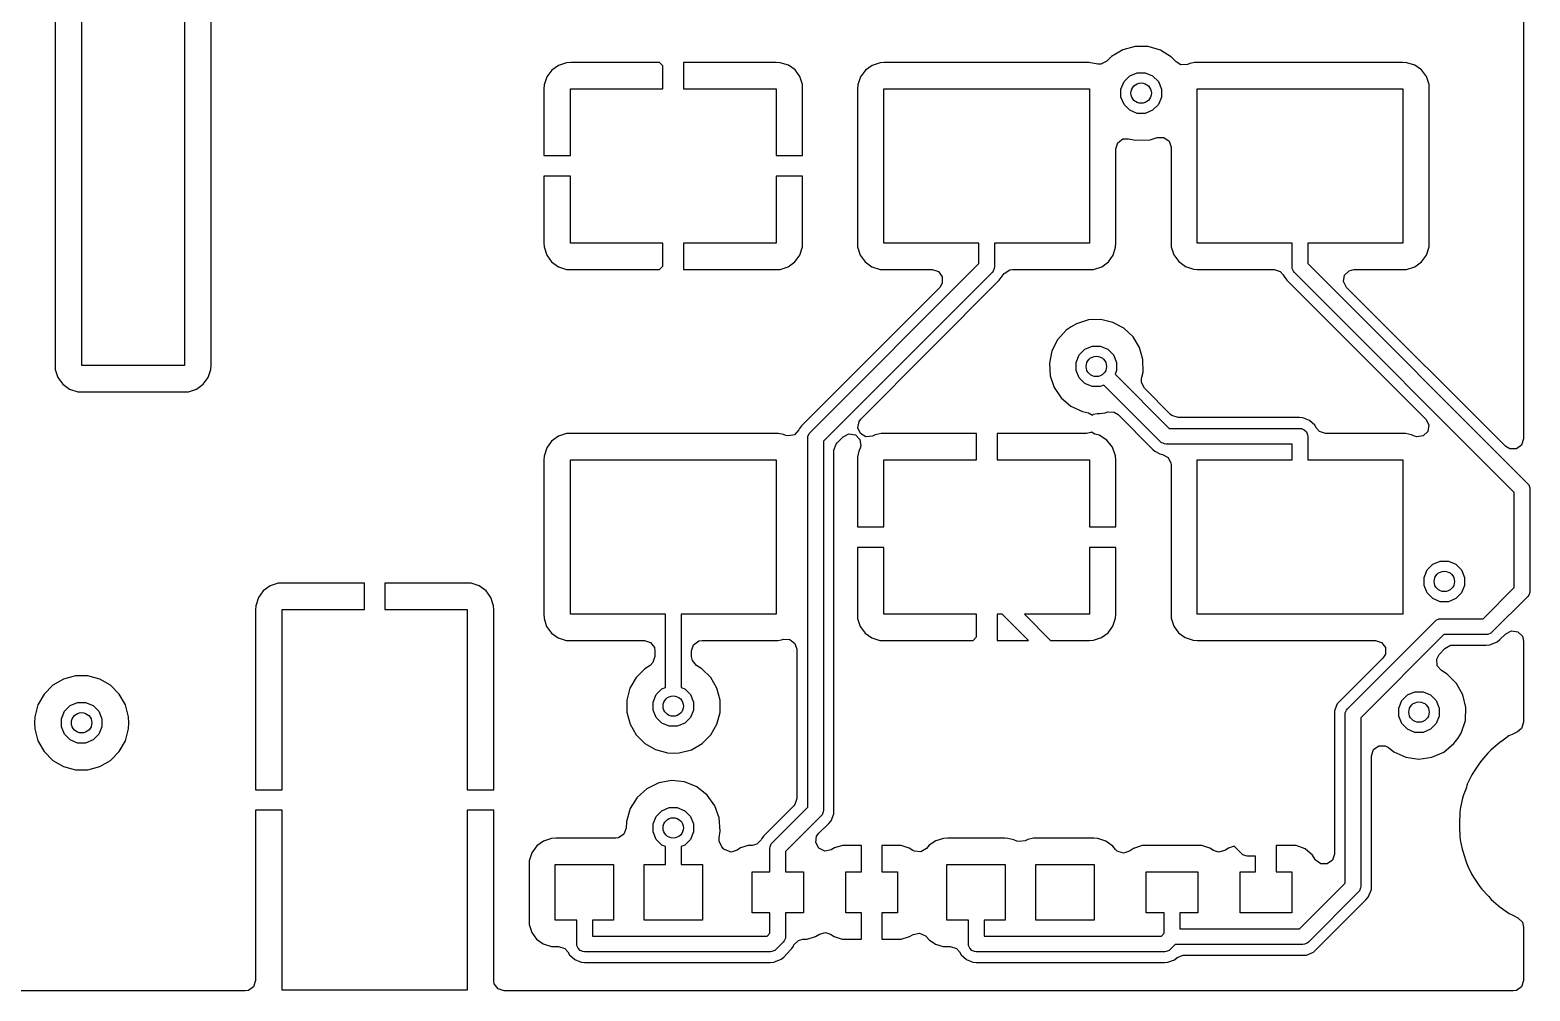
# Model space of a CAD drawing. Header units: inches. Extents: x 5.33 to 6.48, y -5.2 to -3.46.
# Drawn here: x 5.909 to 6.484, y -5.201 to -4.834 of the extents above; entities that cross this region are included whole.
import ezdxf

# ---------------------------------------------------------------- set-up
doc = ezdxf.new("R2010")
doc.units = ezdxf.units.IN
doc.header["$MEASUREMENT"] = 0
doc.layers.add('Top Layer', color=13, linetype='CONTINUOUS', true_color=0xc83434)

msp = doc.modelspace()

# ---------------------------------------------------------------- linework, layer by layer
at = {"layer": 'Top Layer', "linetype": 'CONTINUOUS'}
for p, q in [((6.48117, -4.36102), (6.48117, -4.99016)), ((5.91876, -4.82432), (5.91876, -4.96193)), ((5.92894, -4.96199), (5.92894, -4.82419)), ((5.96831, -4.82419), (5.96831, -4.96199)), ((5.97848, -4.85623), (5.97848, -4.82429)), ((6.32763, -4.84121), (6.32332, -4.84377)), ((6.33241, -4.83992), (6.32763, -4.84121)), ((6.33735, -4.83998), (6.33241, -4.83992)), ((6.3421, -4.84138), (6.33735, -4.83998)), ((6.34634, -4.84405), (6.3421, -4.84138)), ((6.11159, -4.84722), (6.10901, -4.84907)), ((6.11467, -4.8462), (6.11159, -4.84722)), ((6.11624, -4.84613), (6.11467, -4.8462)), ((6.15029, -4.84613), (6.11624, -4.84613)), ((6.15157, -4.84741), (6.15029, -4.84613)), ((6.15157, -4.85618), (6.15157, -4.84741)), ((6.19486, -4.84613), (6.15945, -4.84613)), ((6.15945, -4.84613), (6.15945, -4.85618)), ((6.19649, -4.84615), (6.19486, -4.84613)), ((6.19958, -4.84709), (6.19649, -4.84615)), ((6.20215, -4.84892), (6.19958, -4.84709)), ((6.23167, -4.84722), (6.22909, -4.84907)), ((6.23475, -4.8462), (6.23167, -4.84722)), ((6.23631, -4.84613), (6.23475, -4.8462)), ((6.31465, -4.84613), (6.23631, -4.84613)), ((6.31808, -4.84667), (6.31465, -4.84613)), ((6.31931, -4.84667), (6.31808, -4.84667)), ((6.32151, -4.84556), (6.31931, -4.84667)), ((6.32332, -4.84377), (6.32151, -4.84556)), ((6.3481, -4.84588), (6.34634, -4.84405)), ((6.34993, -4.84697), (6.3481, -4.84588)), ((6.3524, -4.84685), (6.34993, -4.84697)), ((6.3533, -4.84651), (6.3524, -4.84685)), ((6.35521, -4.84614), (6.3533, -4.84651)), ((6.35614, -4.84613), (6.35521, -4.84614)), ((6.43481, -4.84613), (6.35614, -4.84613)), ((6.43644, -4.84615), (6.43481, -4.84613)), ((6.43954, -4.8471), (6.43644, -4.84615)), ((6.44211, -4.84893), (6.43954, -4.8471)), ((6.10712, -4.85162), (6.10606, -4.85469)), ((6.10901, -4.84907), (6.10712, -4.85162)), ((6.20402, -4.85147), (6.20215, -4.84892)), ((6.20501, -4.85455), (6.20402, -4.85147)), ((6.2272, -4.85162), (6.22614, -4.85469)), ((6.22909, -4.84907), (6.2272, -4.85162)), ((6.32695, -4.85627), (6.32813, -4.85342)), ((6.32813, -4.85342), (6.33031, -4.85124)), ((6.33031, -4.85124), (6.33316, -4.85006)), ((6.33316, -4.85006), (6.33625, -4.85006)), ((6.33625, -4.85006), (6.3391, -4.85124)), ((6.3391, -4.85124), (6.34128, -4.85342)), ((6.34128, -4.85342), (6.34246, -4.85627)), ((6.44398, -4.85148), (6.44211, -4.84893)), ((6.44497, -4.85456), (6.44398, -4.85148)), ((5.97848, -4.91508), (5.97848, -4.85623)), ((6.10606, -4.85469), (6.10597, -4.85623)), ((6.10597, -4.85623), (6.10597, -4.88171)), ((6.11614, -4.88169), (6.11614, -4.85618)), ((6.11614, -4.85618), (6.15157, -4.85618)), ((6.15945, -4.85618), (6.19488, -4.85618)), ((6.19488, -4.85618), (6.19488, -4.88169)), ((6.20506, -4.85616), (6.20501, -4.85455)), ((6.20506, -4.88171), (6.20506, -4.85616)), ((6.22614, -4.85469), (6.22605, -4.85623)), ((6.22605, -4.85623), (6.22605, -4.91508)), ((6.23614, -4.91524), (6.23614, -4.85618)), ((6.23614, -4.85618), (6.31488, -4.85618)), ((6.31488, -4.85618), (6.31488, -4.91524)), ((6.32695, -4.85936), (6.32695, -4.85627)), ((6.32813, -4.86221), (6.32695, -4.85936)), ((6.34246, -4.85936), (6.34128, -4.86221)), ((6.34246, -4.85627), (6.34246, -4.85936)), ((6.35614, -4.91524), (6.35614, -4.85618)), ((6.35614, -4.85618), (6.43488, -4.85618)), ((6.43488, -4.85618), (6.43488, -4.91524)), ((6.44502, -4.85616), (6.44497, -4.85456)), ((6.44502, -4.91508), (6.44502, -4.85616)), ((6.33031, -4.86439), (6.32813, -4.86221)), ((6.33316, -4.86557), (6.33031, -4.86439)), ((6.33625, -4.86557), (6.33316, -4.86557)), ((6.3391, -4.86439), (6.33625, -4.86557)), ((6.34128, -4.86221), (6.3391, -4.86439)), ((6.32494, -4.87913), (6.3257, -4.87678)), ((6.3257, -4.87678), (6.3277, -4.87533)), ((6.3277, -4.87533), (6.32984, -4.87524)), ((6.32984, -4.87524), (6.33258, -4.87587)), ((6.33258, -4.87587), (6.3382, -4.87562)), ((6.3382, -4.87562), (6.34088, -4.87474)), ((6.34088, -4.87474), (6.34335, -4.87474)), ((6.34335, -4.87474), (6.34536, -4.87618)), ((6.34536, -4.87618), (6.34613, -4.87853)), ((6.10597, -4.88171), (6.1061, -4.88169)), ((6.1061, -4.88169), (6.11614, -4.88169)), ((6.19488, -4.88169), (6.20492, -4.88169)), ((6.20492, -4.88169), (6.20506, -4.88171)), ((6.32494, -4.91513), (6.32494, -4.87913)), ((6.34613, -4.87853), (6.34613, -4.91506)), ((6.1061, -4.88957), (6.10597, -4.88955)), ((6.10597, -4.88955), (6.10597, -4.91508)), ((6.11614, -4.88957), (6.1061, -4.88957)), ((6.11614, -4.91524), (6.11614, -4.88957)), ((6.20492, -4.88957), (6.19488, -4.88957)), ((6.19488, -4.88957), (6.19488, -4.91524)), ((6.20506, -4.88955), (6.20492, -4.88957)), ((6.20506, -4.91508), (6.20506, -4.88955)), ((5.97848, -4.96193), (5.97848, -4.91508)), ((6.10597, -4.91508), (6.10603, -4.91668)), ((6.10603, -4.91668), (6.10704, -4.91979)), ((6.15157, -4.91524), (6.11614, -4.91524)), ((6.15157, -4.924), (6.15157, -4.91524)), ((6.19488, -4.91524), (6.15945, -4.91524)), ((6.15945, -4.91524), (6.15945, -4.92533)), ((6.20398, -4.91979), (6.20499, -4.91668)), ((6.20499, -4.91668), (6.20506, -4.91508)), ((6.22605, -4.91508), (6.22611, -4.91668)), ((6.22611, -4.91668), (6.22712, -4.91979)), ((6.27251, -4.91524), (6.23614, -4.91524)), ((6.27251, -4.92307), (6.27251, -4.91524)), ((6.31488, -4.91524), (6.27851, -4.91524)), ((6.27851, -4.91524), (6.27851, -4.92431)), ((6.32396, -4.91985), (6.32491, -4.91675)), ((6.32491, -4.91675), (6.32494, -4.91513)), ((6.34613, -4.91506), (6.3462, -4.91663)), ((6.3462, -4.91663), (6.34722, -4.91971)), ((6.39251, -4.91524), (6.35614, -4.91524)), ((6.39251, -4.92431), (6.39251, -4.91524)), ((6.43488, -4.91524), (6.39851, -4.91524)), ((6.39851, -4.91524), (6.39851, -4.92307)), ((6.44394, -4.91979), (6.44495, -4.91668)), ((6.44495, -4.91668), (6.44502, -4.91508)), ((6.10704, -4.91979), (6.10892, -4.92238)), ((6.10892, -4.92238), (6.11151, -4.92426)), ((6.19952, -4.92426), (6.2021, -4.92238)), ((6.2021, -4.92238), (6.20398, -4.91979)), ((6.2079, -4.98768), (6.27251, -4.92307)), ((6.22712, -4.91979), (6.229, -4.92238)), ((6.229, -4.92238), (6.23158, -4.92426)), ((6.31958, -4.92429), (6.32213, -4.92242)), ((6.32213, -4.92242), (6.32396, -4.91985)), ((6.34722, -4.91971), (6.34907, -4.92228)), ((6.34907, -4.92228), (6.35162, -4.92418)), ((6.39851, -4.92307), (6.48273, -5.00729)), ((6.43948, -4.92426), (6.44206, -4.92238)), ((6.44206, -4.92238), (6.44394, -4.91979)), ((6.11151, -4.92426), (6.11462, -4.92527)), ((6.11462, -4.92527), (6.11622, -4.92533)), ((6.11622, -4.92533), (6.15025, -4.92533)), ((6.15025, -4.92533), (6.15157, -4.924)), ((6.15945, -4.92533), (6.1948, -4.92533)), ((6.1948, -4.92533), (6.1964, -4.92527)), ((6.1964, -4.92527), (6.19952, -4.92426)), ((6.27763, -4.92643), (6.21302, -4.99105)), ((6.23158, -4.92426), (6.2347, -4.92527)), ((6.2347, -4.92527), (6.2363, -4.92533)), ((6.2363, -4.92533), (6.25472, -4.92533)), ((6.25472, -4.92533), (6.25708, -4.92609)), ((6.25708, -4.92609), (6.25853, -4.92809)), ((6.25853, -4.92809), (6.25853, -4.93057)), ((6.27801, -4.92598), (6.27763, -4.92643)), ((6.27846, -4.9249), (6.27801, -4.92598)), ((6.27851, -4.92431), (6.27846, -4.9249)), ((6.28027, -4.92943), (6.28229, -4.92686)), ((6.28229, -4.92686), (6.28434, -4.92548)), ((6.28434, -4.92548), (6.28543, -4.92533)), ((6.28543, -4.92533), (6.3149, -4.92533)), ((6.3149, -4.92533), (6.3165, -4.92528)), ((6.3165, -4.92528), (6.31958, -4.92429)), ((6.35162, -4.92418), (6.35469, -4.92523)), ((6.35469, -4.92523), (6.35623, -4.92533)), ((6.35623, -4.92533), (6.38563, -4.92533)), ((6.38563, -4.92533), (6.38798, -4.92609)), ((6.38798, -4.92609), (6.38913, -4.92739)), ((6.38913, -4.92739), (6.38943, -4.92794)), ((6.38943, -4.92794), (6.39015, -4.92894)), ((6.39257, -4.9249), (6.39251, -4.92431)), ((6.39302, -4.92598), (6.39257, -4.9249)), ((6.39339, -4.92643), (6.39302, -4.92598)), ((6.47761, -5.01065), (6.39339, -4.92643)), ((6.41219, -4.92996), (6.41257, -4.92752)), ((6.41257, -4.92752), (6.41432, -4.92577)), ((6.41432, -4.92577), (6.41614, -4.92533)), ((6.41614, -4.92533), (6.43476, -4.92533)), ((6.43476, -4.92533), (6.43636, -4.92527)), ((6.43636, -4.92527), (6.43948, -4.92426)), ((6.25755, -4.93216), (6.20501, -4.9847)), ((6.22728, -4.98261), (6.28027, -4.92943)), ((6.25853, -4.93057), (6.25755, -4.93216)), ((6.39015, -4.92894), (6.39049, -4.92933)), ((6.39049, -4.92933), (6.44377, -4.9826)), ((6.41332, -4.93216), (6.41219, -4.92996)), ((6.47434, -4.99299), (6.41332, -4.93216)), ((6.30987, -4.94607), (6.30787, -4.94727)), ((6.31448, -4.94463), (6.30987, -4.94607)), ((6.31926, -4.94445), (6.31448, -4.94463)), ((6.32391, -4.94554), (6.31926, -4.94445)), ((6.32812, -4.94781), (6.32391, -4.94554)), ((6.30593, -4.94859), (6.30267, -4.9522)), ((6.30787, -4.94727), (6.30593, -4.94859)), ((6.33158, -4.95111), (6.32812, -4.94781)), ((6.33405, -4.9552), (6.33158, -4.95111)), ((6.30051, -4.95648), (6.29954, -4.96118)), ((6.30267, -4.9522), (6.30051, -4.95648)), ((6.31095, -4.95801), (6.31313, -4.95583)), ((6.31313, -4.95583), (6.31598, -4.95465)), ((6.31598, -4.95465), (6.31906, -4.95465)), ((6.31906, -4.95465), (6.32191, -4.95583)), ((6.32191, -4.95583), (6.32409, -4.95801)), ((6.33536, -4.95979), (6.33405, -4.9552)), ((5.91876, -4.96193), (5.91883, -4.96353)), ((5.96831, -4.96199), (5.92894, -4.96199)), ((5.97842, -4.96353), (5.97848, -4.96193)), ((6.29954, -4.96118), (6.29986, -4.96596)), ((6.30977, -4.96086), (6.31095, -4.95801)), ((6.30977, -4.96394), (6.30977, -4.96086)), ((6.32409, -4.95801), (6.32527, -4.96086)), ((6.32527, -4.96086), (6.32527, -4.96394)), ((6.33542, -4.96464), (6.33536, -4.95979)), ((5.91883, -4.96353), (5.91984, -4.96664)), ((5.91984, -4.96664), (5.92172, -4.96923)), ((5.97553, -4.96923), (5.97741, -4.96664)), ((5.97741, -4.96664), (5.97842, -4.96353)), ((6.29986, -4.96596), (6.30142, -4.9705)), ((6.31095, -4.96679), (6.30977, -4.96394)), ((6.31313, -4.96897), (6.31095, -4.96679)), ((6.31598, -4.97015), (6.31313, -4.96897)), ((6.32527, -4.96394), (6.32469, -4.96534)), ((6.32469, -4.96534), (6.34546, -4.98611)), ((6.33483, -4.96854), (6.33488, -4.96703)), ((6.33595, -4.97074), (6.33483, -4.96854)), ((6.33488, -4.96703), (6.33542, -4.96464)), ((5.92172, -4.96923), (5.9243, -4.97111)), ((5.9243, -4.97111), (5.92742, -4.97212)), ((5.92742, -4.97212), (5.92902, -4.97218)), ((5.92902, -4.97218), (5.96823, -4.97218)), ((5.96823, -4.97218), (5.96983, -4.97212)), ((5.96983, -4.97212), (5.97294, -4.97111)), ((5.97294, -4.97111), (5.97553, -4.96923)), ((6.30142, -4.9705), (6.30412, -4.97446)), ((6.30412, -4.97446), (6.30777, -4.97757)), ((6.31906, -4.97015), (6.31598, -4.97015)), ((6.32045, -4.96958), (6.31906, -4.97015)), ((6.34209, -4.99124), (6.32045, -4.96958)), ((6.34599, -4.98078), (6.33595, -4.97074)), ((6.30777, -4.97757), (6.31217, -4.97964)), ((6.31217, -4.97964), (6.31459, -4.98014)), ((6.31459, -4.98014), (6.31611, -4.98101)), ((6.31646, -4.98072), (6.31784, -4.98045)), ((6.31784, -4.98045), (6.31887, -4.98043)), ((6.31887, -4.98043), (6.32091, -4.98012)), ((6.32091, -4.98012), (6.32189, -4.97983)), ((6.32189, -4.97983), (6.32436, -4.97989)), ((6.32436, -4.97989), (6.32586, -4.98083)), ((6.20389, -4.98615), (6.20363, -4.98671)), ((6.20459, -4.98513), (6.20389, -4.98615)), ((6.20501, -4.9847), (6.20459, -4.98513)), ((6.22614, -4.98585), (6.22665, -4.98343)), ((6.22715, -4.98811), (6.22614, -4.98585)), ((6.22665, -4.98343), (6.22728, -4.98261)), ((6.31611, -4.98101), (6.31646, -4.98072)), ((6.32586, -4.98083), (6.33922, -4.99419)), ((6.34546, -4.98611), (6.39551, -4.98611)), ((6.34647, -4.98119), (6.34599, -4.98078)), ((6.34882, -4.98195), (6.34647, -4.98119)), ((6.39535, -4.98195), (6.34882, -4.98195)), ((6.39661, -4.98203), (6.39535, -4.98195)), ((6.39551, -4.98611), (6.3961, -4.98617)), ((6.3961, -4.98617), (6.39718, -4.98662)), ((6.39912, -4.98304), (6.39661, -4.98203)), ((6.40115, -4.98486), (6.39912, -4.98304)), ((6.40186, -4.98607), (6.40115, -4.98486)), ((6.40296, -4.98729), (6.40186, -4.98607)), ((6.44377, -4.9826), (6.4449, -4.98481)), ((6.4449, -4.98481), (6.44451, -4.98725)), ((6.10892, -4.99101), (6.10704, -4.99359)), ((6.11151, -4.98913), (6.10892, -4.99101)), ((6.11462, -4.98812), (6.11151, -4.98913)), ((6.11622, -4.98806), (6.11462, -4.98812)), ((6.19482, -4.98806), (6.11622, -4.98806)), ((6.19574, -4.98809), (6.19482, -4.98806)), ((6.1977, -4.98846), (6.19574, -4.98809)), ((6.19865, -4.9888), (6.1977, -4.98846)), ((6.19953, -4.98901), (6.19865, -4.9888)), ((6.20196, -4.98853), (6.19953, -4.98901)), ((6.20363, -4.98671), (6.20196, -4.98853)), ((6.20702, -4.9898), (6.20708, -4.98922)), ((6.20702, -5.13106), (6.20702, -4.9898)), ((6.20708, -4.98922), (6.20752, -4.98814)), ((6.20752, -4.98814), (6.2079, -4.98768)), ((6.21302, -4.99105), (6.21302, -5.1323)), ((6.21783, -4.99214), (6.21823, -4.99166)), ((6.21823, -4.99166), (6.2206, -4.9893)), ((6.2206, -4.9893), (6.2228, -4.98818)), ((6.2228, -4.98818), (6.22524, -4.98856)), ((6.22524, -4.98856), (6.22699, -4.99031)), ((6.22699, -4.99031), (6.22738, -4.99275)), ((6.22929, -4.98935), (6.22715, -4.98811)), ((6.23175, -4.98909), (6.22929, -4.98935)), ((6.23283, -4.98861), (6.23175, -4.98909)), ((6.23514, -4.98809), (6.23283, -4.98861)), ((6.23627, -4.98806), (6.23514, -4.98809)), ((6.27165, -4.98806), (6.23627, -4.98806)), ((6.27165, -4.99819), (6.27165, -4.98806)), ((6.31378, -4.98806), (6.27953, -4.98806)), ((6.27953, -4.98806), (6.27953, -4.99819)), ((6.31543, -4.9877), (6.31378, -4.98806)), ((6.31564, -4.98751), (6.31543, -4.9877)), ((6.3169, -4.98832), (6.31564, -4.98751)), ((6.31861, -4.98877), (6.3169, -4.98832)), ((6.32156, -4.99063), (6.31861, -4.98877)), ((6.3237, -4.99331), (6.32156, -4.99063)), ((6.34254, -4.99161), (6.34209, -4.99124)), ((6.34311, -4.99184), (6.34254, -4.99161)), ((6.34254, -4.99161), (6.34254, -4.99161)), ((6.34254, -4.99161), (6.34254, -4.99161)), ((6.34363, -4.99206), (6.34311, -4.99184)), ((6.34421, -4.99212), (6.34363, -4.99206)), ((6.34363, -4.99206), (6.34363, -4.99206)), ((6.34363, -4.99206), (6.34363, -4.99206)), ((6.39718, -4.98662), (6.39801, -4.98745)), ((6.39801, -4.98745), (6.39846, -4.98853)), ((6.39846, -4.98853), (6.39851, -4.98911)), ((6.39851, -4.98911), (6.39851, -4.99819)), ((6.40531, -4.98806), (6.40296, -4.98729)), ((6.4348, -4.98806), (6.40531, -4.98806)), ((6.43593, -4.98808), (6.4348, -4.98806)), ((6.43823, -4.9886), (6.43593, -4.98808)), ((6.43932, -4.98909), (6.43823, -4.9886)), ((6.44032, -4.98938), (6.43932, -4.98909)), ((6.44276, -4.989), (6.44032, -4.98938)), ((6.44451, -4.98725), (6.44276, -4.989)), ((6.48117, -4.99016), (6.4804, -4.99251)), ((6.10603, -4.99671), (6.10597, -4.99831)), ((6.10704, -4.99359), (6.10603, -4.99671)), ((6.21706, -4.99449), (6.21783, -4.99214)), ((6.21706, -5.05723), (6.21706, -4.99449)), ((6.22607, -4.99714), (6.22605, -4.99827)), ((6.2266, -4.99484), (6.22607, -4.99714)), ((6.22708, -4.99375), (6.2266, -4.99484)), ((6.22738, -4.99275), (6.22708, -4.99375)), ((6.32486, -4.99661), (6.3237, -4.99331)), ((6.32494, -4.99831), (6.32486, -4.99661)), ((6.33922, -4.99419), (6.33996, -4.9949)), ((6.33996, -4.9949), (6.34184, -4.99587)), ((6.34184, -4.99587), (6.34287, -4.99607)), ((6.34287, -4.99607), (6.34504, -4.99726)), ((6.39251, -4.99212), (6.34421, -4.99212)), ((6.34504, -4.99726), (6.34609, -4.99949)), ((6.39251, -4.99819), (6.39251, -4.99212)), ((6.47593, -4.99396), (6.47434, -4.99299)), ((6.4784, -4.99396), (6.47593, -4.99396)), ((6.4804, -4.99251), (6.4784, -4.99396)), ((6.10597, -4.99831), (6.10597, -5.05723)), ((6.11614, -5.05724), (6.11614, -4.99819)), ((6.11614, -4.99819), (6.19488, -4.99819)), ((6.19488, -4.99819), (6.19488, -5.05724)), ((6.22605, -4.99827), (6.22605, -5.02382)), ((6.23614, -5.02382), (6.23614, -4.99819)), ((6.23614, -4.99819), (6.27165, -4.99819)), ((6.27953, -4.99819), (6.31488, -4.99819)), ((6.31488, -4.99819), (6.31488, -5.02382)), ((6.32494, -5.02382), (6.32494, -4.99831)), ((6.34609, -4.99949), (6.34613, -5)), ((6.34613, -5), (6.34613, -5.05721)), ((6.35614, -5.05724), (6.35614, -4.99819)), ((6.35614, -4.99819), (6.39251, -4.99819)), ((6.39851, -4.99819), (6.43488, -4.99819)), ((6.43488, -4.99819), (6.43488, -5.05724)), ((6.48273, -5.00729), (6.48311, -5.00774)), ((6.48311, -5.00774), (6.48355, -5.00882)), ((6.48355, -5.00882), (6.48361, -5.00941)), ((6.47761, -5.04706), (6.47761, -5.01065)), ((6.48361, -5.00941), (6.48361, -5.04831)), ((6.22605, -5.02382), (6.23614, -5.02382)), ((6.31488, -5.02382), (6.32494, -5.02382)), ((6.23614, -5.03169), (6.22605, -5.03169)), ((6.22605, -5.03169), (6.22605, -5.05723)), ((6.23614, -5.05724), (6.23614, -5.03169)), ((6.32494, -5.03169), (6.31488, -5.03169)), ((6.31488, -5.03169), (6.31488, -5.05724)), ((6.32494, -5.05721), (6.32494, -5.03169)), ((6.44642, -5.03813), (6.44927, -5.03695)), ((6.44927, -5.03695), (6.45235, -5.03695)), ((6.45235, -5.03695), (6.4552, -5.03813)), ((6.44306, -5.04316), (6.44424, -5.04031)), ((6.44306, -5.04625), (6.44306, -5.04316)), ((6.44424, -5.04031), (6.44642, -5.03813)), ((6.4552, -5.03813), (6.45738, -5.04031)), ((6.45738, -5.04031), (6.45856, -5.04316)), ((6.45856, -5.04316), (6.45856, -5.04625)), ((5.99849, -5.04829), (5.99661, -5.05088)), ((6.00107, -5.04641), (5.99849, -5.04829)), ((6.00419, -5.0454), (6.00107, -5.04641)), ((6.00579, -5.04534), (6.00419, -5.0454)), ((6.03722, -5.04534), (6.00579, -5.04534)), ((6.0372, -5.04547), (6.03722, -5.04534)), ((6.0372, -5.05549), (6.0372, -5.04547)), ((6.0765, -5.04534), (6.04507, -5.04534)), ((6.04507, -5.04534), (6.04508, -5.04547)), ((6.04508, -5.04547), (6.04508, -5.05549)), ((6.0781, -5.0454), (6.0765, -5.04534)), ((6.08121, -5.04641), (6.0781, -5.0454)), ((6.0838, -5.04829), (6.08121, -5.04641)), ((6.08567, -5.05088), (6.0838, -5.04829)), ((6.44424, -5.0491), (6.44306, -5.04625)), ((6.44642, -5.05128), (6.44424, -5.0491)), ((6.45738, -5.0491), (6.4552, -5.05128)), ((6.45856, -5.04625), (6.45738, -5.0491)), ((6.46567, -5.05901), (6.47761, -5.04706)), ((6.48355, -5.04889), (6.48311, -5.04997)), ((6.48361, -5.04831), (6.48355, -5.04889)), ((5.9956, -5.05399), (5.99554, -5.05559)), ((5.99661, -5.05088), (5.9956, -5.05399)), ((6.08669, -5.05399), (6.08567, -5.05088)), ((6.08675, -5.05559), (6.08669, -5.05399)), ((6.44927, -5.05246), (6.44642, -5.05128)), ((6.45235, -5.05246), (6.44927, -5.05246)), ((6.4552, -5.05128), (6.45235, -5.05246)), ((6.48273, -5.05043), (6.46903, -5.06413)), ((6.48311, -5.04997), (6.48273, -5.05043)), ((5.99554, -5.05559), (5.99554, -5.12442)), ((6.00571, -5.12441), (6.00571, -5.05549)), ((6.00571, -5.05549), (6.0372, -5.05549)), ((6.04508, -5.05549), (6.07657, -5.05549)), ((6.07657, -5.05549), (6.07657, -5.12441)), ((6.08675, -5.12442), (6.08675, -5.05559)), ((6.10597, -5.05723), (6.10601, -5.05883)), ((6.10601, -5.05883), (6.107, -5.06191)), ((6.15251, -5.05724), (6.11614, -5.05724)), ((6.15251, -5.08525), (6.15251, -5.05724)), ((6.19488, -5.05724), (6.15851, -5.05724)), ((6.15851, -5.05724), (6.15851, -5.08525)), ((6.21706, -5.13226), (6.21706, -5.05723)), ((6.22605, -5.05723), (6.22609, -5.05883)), ((6.22609, -5.05883), (6.22708, -5.06191)), ((6.27165, -5.05724), (6.23614, -5.05724)), ((6.27165, -5.06591), (6.27165, -5.05724)), ((6.27953, -5.05724), (6.27953, -5.06726)), ((6.2815, -5.05724), (6.27953, -5.05724)), ((6.29152, -5.06726), (6.2815, -5.05724)), ((6.31488, -5.05724), (6.28999, -5.05724)), ((6.28999, -5.05724), (6.30001, -5.06726)), ((6.32388, -5.06183), (6.32488, -5.05877)), ((6.32488, -5.05877), (6.32494, -5.05721)), ((6.34613, -5.05721), (6.34619, -5.05877)), ((6.34619, -5.05877), (6.34718, -5.06183)), ((6.43488, -5.05724), (6.35614, -5.05724)), ((6.41368, -5.09349), (6.44729, -5.05989)), ((6.44729, -5.05989), (6.44774, -5.05951)), ((6.44774, -5.05951), (6.44882, -5.05906)), ((6.44882, -5.05906), (6.44941, -5.05901)), ((6.44941, -5.05901), (6.46567, -5.05901)), ((6.107, -5.06191), (6.10887, -5.06446)), ((6.10887, -5.06446), (6.11144, -5.06629)), ((6.11144, -5.06629), (6.11454, -5.06724)), ((6.22708, -5.06191), (6.22895, -5.06446)), ((6.22895, -5.06446), (6.23152, -5.06629)), ((6.23152, -5.06629), (6.23462, -5.06724)), ((6.27031, -5.06726), (6.27165, -5.06591)), ((6.31645, -5.0672), (6.31951, -5.06621)), ((6.31951, -5.06621), (6.32204, -5.06436)), ((6.32204, -5.06436), (6.32388, -5.06183)), ((6.34718, -5.06183), (6.34902, -5.06436)), ((6.34902, -5.06436), (6.35156, -5.06621)), ((6.35156, -5.06621), (6.35461, -5.0672)), ((6.45065, -5.06501), (6.41881, -5.09685)), ((6.46691, -5.06501), (6.45065, -5.06501)), ((6.4675, -5.06495), (6.46691, -5.06501)), ((6.46858, -5.0645), (6.4675, -5.06495)), ((6.46903, -5.06413), (6.46858, -5.0645)), ((6.47209, -5.06694), (6.47434, -5.06469)), ((6.47434, -5.06469), (6.47654, -5.06357)), ((6.47654, -5.06357), (6.47898, -5.06396)), ((6.47898, -5.06396), (6.48073, -5.0657)), ((6.48073, -5.0657), (6.48117, -5.06752)), ((6.11454, -5.06724), (6.11617, -5.06726)), ((6.11617, -5.06726), (6.14449, -5.06726)), ((6.14449, -5.06726), (6.14684, -5.06802)), ((6.14684, -5.06802), (6.14829, -5.07002)), ((6.14829, -5.07002), (6.14849, -5.07126)), ((6.14849, -5.07126), (6.14849, -5.07343)), ((6.16254, -5.07126), (6.1633, -5.06891)), ((6.16254, -5.07343), (6.16254, -5.07126)), ((6.1633, -5.06891), (6.1653, -5.06746)), ((6.1653, -5.06746), (6.16654, -5.06726)), ((6.16654, -5.06726), (6.19486, -5.06726)), ((6.19486, -5.06726), (6.19556, -5.06725)), ((6.19556, -5.06725), (6.197, -5.06704)), ((6.197, -5.06704), (6.19769, -5.06683)), ((6.19769, -5.06683), (6.20016, -5.0669)), ((6.20016, -5.0669), (6.20212, -5.06841)), ((6.20212, -5.06841), (6.20282, -5.07067)), ((6.20282, -5.07067), (6.20282, -5.12776)), ((6.23462, -5.06724), (6.23625, -5.06726)), ((6.23625, -5.06726), (6.27031, -5.06726)), ((6.27953, -5.06726), (6.29152, -5.06726)), ((6.30001, -5.06726), (6.31488, -5.06726)), ((6.31488, -5.06726), (6.31645, -5.0672)), ((6.35461, -5.0672), (6.35618, -5.06726)), ((6.35618, -5.06726), (6.42441, -5.06726)), ((6.42441, -5.06726), (6.42676, -5.06802)), ((6.42676, -5.06802), (6.42821, -5.07002)), ((6.42821, -5.0725), (6.42724, -5.07409)), ((6.42821, -5.07002), (6.42821, -5.0725)), ((6.44882, -5.07269), (6.45099, -5.07033)), ((6.45099, -5.07033), (6.45314, -5.06911)), ((6.45314, -5.06911), (6.45394, -5.06903)), ((6.45394, -5.06903), (6.46681, -5.06903)), ((6.46681, -5.06903), (6.46822, -5.06895)), ((6.46822, -5.06895), (6.47105, -5.06782)), ((6.47105, -5.06782), (6.47209, -5.06694)), ((6.48117, -5.06752), (6.48117, -5.09862)), ((6.14459, -5.07809), (6.14125, -5.08148)), ((6.14663, -5.07681), (6.14459, -5.07809)), ((6.14772, -5.07578), (6.14663, -5.07681)), ((6.14849, -5.07343), (6.14772, -5.07578)), ((6.16284, -5.07495), (6.16254, -5.07343)), ((6.16444, -5.07683), (6.16284, -5.07495)), ((6.1665, -5.0781), (6.16444, -5.07683)), ((6.16987, -5.08147), (6.1665, -5.0781)), ((6.42724, -5.07409), (6.41076, -5.09057)), ((6.44787, -5.07449), (6.44882, -5.07269)), ((6.44809, -5.07696), (6.44787, -5.07449)), ((6.44971, -5.07882), (6.44809, -5.07696)), ((5.92201, -5.08209), (5.91791, -5.08445)), ((5.92657, -5.08087), (5.92201, -5.08209)), ((5.9313, -5.08087), (5.92657, -5.08087)), ((5.93587, -5.08209), (5.9313, -5.08087)), ((5.93996, -5.08445), (5.93587, -5.08209)), ((6.14125, -5.08148), (6.13893, -5.08555)), ((6.17223, -5.08554), (6.16987, -5.08147)), ((6.45191, -5.08015), (6.44971, -5.07882)), ((6.45549, -5.08373), (6.45191, -5.08015)), ((6.45793, -5.0881), (6.45549, -5.08373)), ((5.91457, -5.0878), (5.91221, -5.09189)), ((5.91791, -5.08445), (5.91457, -5.0878)), ((5.9433, -5.0878), (5.93996, -5.08445)), ((5.94567, -5.09189), (5.9433, -5.0878)), ((6.13893, -5.08555), (6.13774, -5.09008)), ((6.14776, -5.09086), (6.14894, -5.08801)), ((6.14894, -5.08801), (6.15112, -5.08583)), ((6.15112, -5.08583), (6.15251, -5.08525)), ((6.15851, -5.08525), (6.1599, -5.08583)), ((6.1599, -5.08583), (6.16208, -5.08801)), ((6.16208, -5.08801), (6.16326, -5.09086)), ((6.17345, -5.09009), (6.17223, -5.08554)), ((6.43453, -5.09031), (6.43671, -5.08813)), ((6.43671, -5.08813), (6.43956, -5.08695)), ((6.43956, -5.08695), (6.44264, -5.08695)), ((6.44264, -5.08695), (6.44549, -5.08813)), ((6.44549, -5.08813), (6.44767, -5.09031)), ((6.45908, -5.09297), (6.45793, -5.0881)), ((5.91221, -5.09189), (5.91097, -5.09652)), ((5.92117, -5.09726), (5.92235, -5.09441)), ((5.92235, -5.09441), (5.92453, -5.09223)), ((5.92453, -5.09223), (5.92738, -5.09105)), ((5.92738, -5.09105), (5.93046, -5.09105)), ((5.93046, -5.09105), (5.93331, -5.09223)), ((5.93331, -5.09223), (5.93549, -5.09441)), ((5.93549, -5.09441), (5.93667, -5.09726)), ((5.94691, -5.09652), (5.94567, -5.09189)), ((6.13774, -5.09008), (6.13775, -5.09477)), ((6.13775, -5.09477), (6.13897, -5.09929)), ((6.14776, -5.09394), (6.14776, -5.09086)), ((6.14894, -5.09679), (6.14776, -5.09394)), ((6.16326, -5.09394), (6.16208, -5.09679)), ((6.16326, -5.09086), (6.16326, -5.09394)), ((6.17222, -5.09935), (6.17344, -5.0948)), ((6.17344, -5.0948), (6.17345, -5.09009)), ((6.40874, -5.09427), (6.40872, -5.0957)), ((6.40982, -5.09158), (6.40874, -5.09427)), ((6.41076, -5.09057), (6.40982, -5.09158)), ((6.41281, -5.09561), (6.41286, -5.09502)), ((6.41286, -5.09502), (6.41331, -5.09394)), ((6.41331, -5.09394), (6.41368, -5.09349)), ((6.43335, -5.09316), (6.43453, -5.09031)), ((6.43335, -5.09625), (6.43335, -5.09316)), ((6.44767, -5.09031), (6.44885, -5.09316)), ((6.44885, -5.09316), (6.44885, -5.09625)), ((6.45885, -5.09797), (6.45908, -5.09297)), ((5.91097, -5.09652), (5.91089, -5.09882)), ((5.91089, -5.09882), (5.91097, -5.10112)), ((5.91097, -5.10112), (5.91221, -5.10575)), ((5.92117, -5.10034), (5.92117, -5.09726)), ((5.92235, -5.10319), (5.92117, -5.10034)), ((5.93667, -5.10034), (5.93549, -5.10319)), ((5.93667, -5.09726), (5.93667, -5.10034)), ((5.94567, -5.10575), (5.94691, -5.10112)), ((5.94698, -5.09882), (5.94691, -5.09652)), ((5.94691, -5.10112), (5.94698, -5.09882)), ((6.13897, -5.09929), (6.14131, -5.10335)), ((6.15112, -5.09897), (6.14894, -5.09679)), ((6.15397, -5.10015), (6.15112, -5.09897)), ((6.15705, -5.10015), (6.15397, -5.10015)), ((6.1599, -5.09897), (6.15705, -5.10015)), ((6.16208, -5.09679), (6.1599, -5.09897)), ((6.16986, -5.10342), (6.17222, -5.09935)), ((6.40872, -5.0957), (6.40872, -5.14902)), ((6.41281, -5.16017), (6.41281, -5.09561)), ((6.41881, -5.09685), (6.41881, -5.16142)), ((6.43453, -5.0991), (6.43335, -5.09625)), ((6.43671, -5.10128), (6.43453, -5.0991)), ((6.44767, -5.0991), (6.44549, -5.10128)), ((6.44885, -5.09625), (6.44767, -5.0991)), ((6.45725, -5.10277), (6.45885, -5.09797)), ((6.4804, -5.10097), (6.47882, -5.10226)), ((6.48117, -5.09862), (6.4804, -5.10097)), ((5.91221, -5.10575), (5.91457, -5.10984)), ((5.92453, -5.10537), (5.92235, -5.10319)), ((5.92738, -5.10655), (5.92453, -5.10537)), ((5.93046, -5.10655), (5.92738, -5.10655)), ((5.93331, -5.10537), (5.93046, -5.10655)), ((5.93549, -5.10319), (5.93331, -5.10537)), ((5.9433, -5.10984), (5.94567, -5.10575)), ((6.14131, -5.10335), (6.14462, -5.10667)), ((6.14462, -5.10667), (6.14867, -5.10903)), ((6.16244, -5.10909), (6.16652, -5.10675)), ((6.16652, -5.10675), (6.16986, -5.10342)), ((6.43956, -5.10246), (6.43671, -5.10128)), ((6.44264, -5.10246), (6.43956, -5.10246)), ((6.44549, -5.10128), (6.44264, -5.10246)), ((6.45059, -5.11001), (6.4545, -5.10677)), ((6.4545, -5.10677), (6.45595, -5.10482)), ((6.45595, -5.10482), (6.45725, -5.10277)), ((6.47138, -5.10689), (6.46867, -5.10923)), ((6.4726, -5.10601), (6.47138, -5.10689)), ((6.47268, -5.10596), (6.4726, -5.10601)), ((6.47554, -5.10381), (6.47268, -5.10596)), ((6.47672, -5.10322), (6.47554, -5.10381)), ((6.47882, -5.10226), (6.47672, -5.10322)), ((5.91457, -5.10984), (5.91791, -5.11318)), ((5.93996, -5.11318), (5.9433, -5.10984)), ((6.14867, -5.10903), (6.15326, -5.11028)), ((6.15326, -5.11028), (6.15554, -5.11037)), ((6.15554, -5.11037), (6.15782, -5.11031)), ((6.15782, -5.11031), (6.16244, -5.10909)), ((6.42297, -5.11142), (6.42373, -5.10907)), ((6.42297, -5.16127), (6.42297, -5.11142)), ((6.42373, -5.10907), (6.42573, -5.10761)), ((6.42573, -5.10761), (6.4282, -5.10761)), ((6.4282, -5.10761), (6.42945, -5.10828)), ((6.42945, -5.10828), (6.43147, -5.10987)), ((6.43147, -5.10987), (6.43609, -5.11196)), ((6.43609, -5.11196), (6.44104, -5.11268)), ((6.44104, -5.11268), (6.446, -5.11201)), ((6.446, -5.11201), (6.45059, -5.11001)), ((6.4675, -5.1104), (6.46515, -5.11311)), ((6.46867, -5.10923), (6.4675, -5.1104)), ((5.91791, -5.11318), (5.92201, -5.11555)), ((5.92201, -5.11555), (5.92657, -5.11677)), ((5.92657, -5.11677), (5.9313, -5.11677)), ((5.9313, -5.11677), (5.93587, -5.11555)), ((5.93587, -5.11555), (5.93996, -5.11318)), ((6.4622, -5.11735), (6.46137, -5.11869)), ((6.4643, -5.1143), (6.4622, -5.11735)), ((6.46515, -5.11311), (6.4643, -5.1143)), ((6.14543, -5.12401), (6.14168, -5.12737)), ((6.14997, -5.12181), (6.14543, -5.12401)), ((6.155, -5.12093), (6.14997, -5.12181)), ((6.15744, -5.12111), (6.155, -5.12093)), ((6.15985, -5.12145), (6.15744, -5.12111)), ((6.16454, -5.12337), (6.15985, -5.12145)), ((6.16847, -5.12647), (6.16454, -5.12337)), ((6.45924, -5.1235), (6.45797, -5.12676)), ((6.45948, -5.12258), (6.45924, -5.1235)), ((6.45949, -5.12249), (6.45948, -5.12258)), ((6.45955, -5.12231), (6.45949, -5.12249)), ((6.45959, -5.12223), (6.45955, -5.12231)), ((6.45968, -5.12206), (6.45959, -5.12223)), ((6.46137, -5.11869), (6.45968, -5.12206)), ((5.99554, -5.12442), (5.99567, -5.12441)), ((5.99567, -5.12441), (6.00571, -5.12441)), ((6.07657, -5.12441), (6.08661, -5.12441)), ((6.08661, -5.12441), (6.08675, -5.12442)), ((6.14168, -5.12737), (6.13899, -5.13164)), ((6.1714, -5.13052), (6.16847, -5.12647)), ((6.20282, -5.12776), (6.20205, -5.13011)), ((6.45765, -5.12819), (6.45691, -5.13191)), ((6.45797, -5.12676), (6.45765, -5.12819)), ((5.99567, -5.13228), (5.99554, -5.13227)), ((5.99554, -5.13227), (5.99554, -5.19744)), ((6.00571, -5.13228), (5.99567, -5.13228)), ((6.00571, -5.20116), (6.00571, -5.13228)), ((6.08661, -5.13228), (6.07657, -5.13228)), ((6.07657, -5.13228), (6.07657, -5.20116)), ((6.08675, -5.13227), (6.08661, -5.13228)), ((6.08675, -5.19744), (6.08675, -5.13227)), ((6.13899, -5.13164), (6.13756, -5.13654)), ((6.14776, -5.13747), (6.14894, -5.13462)), ((6.14894, -5.13462), (6.15112, -5.13244)), ((6.15112, -5.13244), (6.15397, -5.13126)), ((6.15397, -5.13126), (6.15705, -5.13126)), ((6.15705, -5.13126), (6.1599, -5.13244)), ((6.1599, -5.13244), (6.16208, -5.13462)), ((6.16208, -5.13462), (6.16326, -5.13747)), ((6.17311, -5.13522), (6.1714, -5.13052)), ((6.17347, -5.14028), (6.17311, -5.13522)), ((6.20165, -5.13058), (6.19044, -5.14179)), ((6.19339, -5.14469), (6.20702, -5.13106)), ((6.21214, -5.13443), (6.19851, -5.14805)), ((6.20205, -5.13011), (6.20165, -5.13058)), ((6.21252, -5.13397), (6.21214, -5.13443)), ((6.21296, -5.13289), (6.21252, -5.13397)), ((6.21302, -5.1323), (6.21296, -5.13289)), ((6.21597, -5.13637), (6.21704, -5.13368)), ((6.21704, -5.13368), (6.21706, -5.13226)), ((6.45674, -5.13339), (6.45656, -5.13711)), ((6.45691, -5.13191), (6.45674, -5.13339)), ((6.13746, -5.13912), (6.13661, -5.14145)), ((6.13756, -5.13654), (6.13746, -5.13912)), ((6.14776, -5.14056), (6.14776, -5.13747)), ((6.14894, -5.14341), (6.14776, -5.14056)), ((6.16326, -5.14056), (6.16208, -5.14341)), ((6.16326, -5.13747), (6.16326, -5.14056)), ((6.17303, -5.14281), (6.17347, -5.14028)), ((6.21035, -5.14221), (6.21122, -5.141)), ((6.21122, -5.141), (6.21507, -5.13735)), ((6.21507, -5.13735), (6.21597, -5.13637)), ((6.45656, -5.13711), (6.45656, -5.13868)), ((6.45656, -5.13868), (6.45674, -5.14237)), ((6.10321, -5.14593), (6.10133, -5.14851)), ((6.1058, -5.14405), (6.10321, -5.14593)), ((6.10891, -5.14304), (6.1058, -5.14405)), ((6.11051, -5.14298), (6.10891, -5.14304)), ((6.13346, -5.14298), (6.11051, -5.14298)), ((6.13456, -5.14282), (6.13346, -5.14298)), ((6.13661, -5.14145), (6.13456, -5.14282)), ((6.15112, -5.14559), (6.14894, -5.14341)), ((6.15251, -5.14616), (6.15112, -5.14559)), ((6.15251, -5.15307), (6.15251, -5.14616)), ((6.1599, -5.14559), (6.15851, -5.14616)), ((6.15851, -5.14616), (6.15851, -5.15307)), ((6.16208, -5.14341), (6.1599, -5.14559)), ((6.17302, -5.14413), (6.17303, -5.14281)), ((6.17414, -5.14633), (6.17302, -5.14413)), ((6.17493, -5.14712), (6.17414, -5.14633)), ((6.17533, -5.14747), (6.17493, -5.14712)), ((6.18129, -5.14671), (6.18003, -5.14758)), ((6.18419, -5.14576), (6.18129, -5.14671)), ((6.18571, -5.14573), (6.18419, -5.14576)), ((6.18746, -5.14529), (6.18571, -5.14573)), ((6.1892, -5.14353), (6.18746, -5.14529)), ((6.18945, -5.14305), (6.1892, -5.14353)), ((6.19008, -5.14216), (6.18945, -5.14305)), ((6.19044, -5.14179), (6.19008, -5.14216)), ((6.19251, -5.14681), (6.19257, -5.14623)), ((6.19251, -5.15583), (6.19251, -5.14681)), ((6.19257, -5.14623), (6.19302, -5.14514)), ((6.19302, -5.14514), (6.19339, -5.14469)), ((6.21005, -5.14467), (6.21035, -5.14221)), ((6.21125, -5.14683), (6.21005, -5.14467)), ((6.2135, -5.14787), (6.21125, -5.14683)), ((6.21728, -5.14664), (6.21592, -5.14739)), ((6.22027, -5.14579), (6.21728, -5.14664)), ((6.22174, -5.14573), (6.22027, -5.14579)), ((6.22756, -5.14573), (6.22174, -5.14573)), ((6.22756, -5.15583), (6.22756, -5.14573)), ((6.24125, -5.14573), (6.23543, -5.14573)), ((6.23543, -5.14573), (6.23543, -5.15583)), ((6.24278, -5.1458), (6.24125, -5.14573)), ((6.24588, -5.14679), (6.24278, -5.1458)), ((6.24726, -5.14766), (6.24588, -5.14679)), ((6.25246, -5.14688), (6.25036, -5.14818)), ((6.25348, -5.14567), (6.25246, -5.14688)), ((6.25603, -5.14393), (6.25348, -5.14567)), ((6.25898, -5.14302), (6.25603, -5.14393)), ((6.2605, -5.14298), (6.25898, -5.14302)), ((6.28255, -5.14298), (6.2605, -5.14298)), ((6.28362, -5.14304), (6.28255, -5.14298)), ((6.28594, -5.14359), (6.28362, -5.14304)), ((6.28704, -5.14405), (6.28594, -5.14359)), ((6.28784, -5.14428), (6.28704, -5.14405)), ((6.29029, -5.14397), (6.28784, -5.14428)), ((6.29129, -5.1435), (6.29029, -5.14397)), ((6.29345, -5.14299), (6.29129, -5.1435)), ((6.29452, -5.14298), (6.29345, -5.14299)), ((6.31661, -5.14298), (6.29452, -5.14298)), ((6.31813, -5.14307), (6.31661, -5.14298)), ((6.32119, -5.14409), (6.31813, -5.14307)), ((6.32382, -5.14597), (6.32119, -5.14409)), ((6.32487, -5.14724), (6.32382, -5.14597)), ((6.3317, -5.14693), (6.33027, -5.14795)), ((6.33502, -5.1458), (6.3317, -5.14693)), ((6.3367, -5.14573), (6.33502, -5.1458)), ((6.35627, -5.14573), (6.3367, -5.14573)), ((6.35787, -5.14576), (6.35627, -5.14573)), ((6.361, -5.14672), (6.35787, -5.14576)), ((6.36235, -5.14762), (6.361, -5.14672)), ((6.3681, -5.14676), (6.36675, -5.14764)), ((6.37032, -5.14606), (6.3681, -5.14676)), ((6.37319, -5.14893), (6.37032, -5.14606)), ((6.39225, -5.14573), (6.38642, -5.14573)), ((6.38642, -5.14573), (6.38642, -5.15583)), ((6.39406, -5.1458), (6.39225, -5.14573)), ((6.39752, -5.14708), (6.39406, -5.1458)), ((6.40033, -5.14948), (6.39752, -5.14708)), ((6.45674, -5.14237), (6.4569, -5.14365)), ((6.4569, -5.14365), (6.45761, -5.1472)), ((6.10032, -5.15163), (6.10026, -5.15323)), ((6.10133, -5.14851), (6.10032, -5.15163)), ((6.17766, -5.14829), (6.17533, -5.14747)), ((6.18003, -5.14758), (6.17766, -5.14829)), ((6.19851, -5.14805), (6.19851, -5.15583)), ((6.21592, -5.14739), (6.2135, -5.14787)), ((6.24789, -5.14799), (6.24726, -5.14766)), ((6.25036, -5.14818), (6.24789, -5.14799)), ((6.32556, -5.14789), (6.32487, -5.14724)), ((6.32791, -5.14868), (6.32556, -5.14789)), ((6.33027, -5.14795), (6.32791, -5.14868)), ((6.36437, -5.14829), (6.36235, -5.14762)), ((6.36675, -5.14764), (6.36437, -5.14829)), ((6.37365, -5.14931), (6.37319, -5.14893)), ((6.37473, -5.14976), (6.37365, -5.14931)), ((6.37531, -5.14981), (6.37473, -5.14976)), ((6.37854, -5.14981), (6.37531, -5.14981)), ((6.37854, -5.15583), (6.37854, -5.14981)), ((6.40131, -5.1511), (6.40033, -5.14948)), ((6.40149, -5.15137), (6.40131, -5.1511)), ((6.40349, -5.15282), (6.40149, -5.15137)), ((6.40596, -5.15282), (6.40349, -5.15282)), ((6.40796, -5.15137), (6.40596, -5.15282)), ((6.40872, -5.14902), (6.40796, -5.15137)), ((6.45761, -5.1472), (6.45813, -5.14874)), ((6.45813, -5.14874), (6.45815, -5.1488)), ((6.45815, -5.1488), (6.45929, -5.15243)), ((6.45929, -5.15243), (6.45977, -5.15371)), ((6.10026, -5.15323), (6.10026, -5.17435)), ((6.11032, -5.17433), (6.11032, -5.15307)), ((6.11032, -5.15307), (6.13259, -5.15307)), ((6.13259, -5.15307), (6.13259, -5.17433)), ((6.14442, -5.17433), (6.14442, -5.15307)), ((6.14442, -5.15307), (6.15251, -5.15307)), ((6.15851, -5.15307), (6.16668, -5.15307)), ((6.16668, -5.15307), (6.16668, -5.17433)), ((6.18567, -5.17157), (6.18567, -5.15583)), ((6.18567, -5.15583), (6.19251, -5.15583)), ((6.19851, -5.15583), (6.20535, -5.15583)), ((6.20535, -5.15583), (6.20535, -5.17157)), ((6.22165, -5.17157), (6.22165, -5.15583)), ((6.22165, -5.15583), (6.22756, -5.15583)), ((6.23543, -5.15583), (6.24134, -5.15583)), ((6.24134, -5.15583), (6.24134, -5.17157)), ((6.26032, -5.17433), (6.26032, -5.15307)), ((6.26032, -5.15307), (6.28259, -5.15307)), ((6.28259, -5.15307), (6.28259, -5.17433)), ((6.29442, -5.17433), (6.29442, -5.15307)), ((6.29442, -5.15307), (6.31668, -5.15307)), ((6.31668, -5.15307), (6.31668, -5.17433)), ((6.33667, -5.17157), (6.33667, -5.15583)), ((6.33667, -5.15583), (6.35636, -5.15583)), ((6.35636, -5.15583), (6.35636, -5.17157)), ((6.37266, -5.17157), (6.37266, -5.15583)), ((6.37266, -5.15583), (6.37854, -5.15583)), ((6.38642, -5.15583), (6.39234, -5.15583)), ((6.39234, -5.15583), (6.39234, -5.17157)), ((6.45977, -5.15371), (6.46137, -5.1569)), ((6.46137, -5.1569), (6.4622, -5.15824)), ((6.4622, -5.15824), (6.4643, -5.16129)), ((6.39537, -5.17761), (6.41281, -5.16017)), ((6.41793, -5.16354), (6.39874, -5.18273)), ((6.4183, -5.16309), (6.41793, -5.16354)), ((6.41875, -5.162), (6.4183, -5.16309)), ((6.41881, -5.16142), (6.41875, -5.162)), ((6.42167, -5.16548), (6.42286, -5.16266)), ((6.42286, -5.16266), (6.42297, -5.16127)), ((6.4643, -5.16129), (6.46511, -5.16242)), ((6.46511, -5.16242), (6.46769, -5.16518)), ((6.40173, -5.18553), (6.42072, -5.16654)), ((6.42072, -5.16654), (6.42167, -5.16548)), ((6.46769, -5.16518), (6.4678, -5.16531)), ((6.4678, -5.16531), (6.46879, -5.16646)), ((6.46879, -5.16646), (6.47138, -5.1687)), ((6.47138, -5.1687), (6.47259, -5.16957)), ((6.47259, -5.16957), (6.47568, -5.17175)), ((6.10026, -5.17435), (6.1003, -5.17596)), ((6.11851, -5.17433), (6.11032, -5.17433)), ((6.11851, -5.18341), (6.11851, -5.17433)), ((6.13259, -5.17433), (6.12452, -5.17433)), ((6.12452, -5.17433), (6.12452, -5.1804)), ((6.16668, -5.17433), (6.14442, -5.17433)), ((6.19251, -5.17157), (6.18567, -5.17157)), ((6.19251, -5.17937), (6.19251, -5.17157)), ((6.20535, -5.17157), (6.19851, -5.17157)), ((6.19851, -5.17157), (6.19851, -5.18061)), ((6.22756, -5.17157), (6.22165, -5.17157)), ((6.22756, -5.18163), (6.22756, -5.17157)), ((6.24134, -5.17157), (6.23543, -5.17157)), ((6.23543, -5.17157), (6.23543, -5.18163)), ((6.26851, -5.17433), (6.26032, -5.17433)), ((6.26851, -5.18341), (6.26851, -5.17433)), ((6.28259, -5.17433), (6.27452, -5.17433)), ((6.27452, -5.17433), (6.27452, -5.1804)), ((6.31668, -5.17433), (6.29442, -5.17433)), ((6.34351, -5.17157), (6.33667, -5.17157)), ((6.34351, -5.17937), (6.34351, -5.17157)), ((6.35636, -5.17157), (6.34952, -5.17157)), ((6.34952, -5.17157), (6.34952, -5.17761)), ((6.39234, -5.17157), (6.37266, -5.17157)), ((6.47568, -5.17175), (6.47699, -5.17241)), ((6.47699, -5.17241), (6.47895, -5.17339)), ((6.47895, -5.17339), (6.48072, -5.17513)), ((6.48072, -5.17513), (6.48117, -5.17697)), ((6.1003, -5.17596), (6.10129, -5.17904)), ((6.10129, -5.17904), (6.10316, -5.18159)), ((6.10316, -5.18159), (6.10574, -5.18342)), ((6.12452, -5.1804), (6.19147, -5.1804)), ((6.19147, -5.1804), (6.19251, -5.17937)), ((6.19846, -5.1812), (6.19801, -5.18228)), ((6.19851, -5.18061), (6.19846, -5.1812)), ((6.20349, -5.18207), (6.20513, -5.18163)), ((6.20513, -5.18163), (6.20682, -5.18156)), ((6.20682, -5.18156), (6.21004, -5.18056)), ((6.21004, -5.18056), (6.21147, -5.17967)), ((6.21147, -5.17967), (6.21387, -5.17908)), ((6.21387, -5.17908), (6.21577, -5.17972)), ((6.21577, -5.17972), (6.21712, -5.1806)), ((6.21712, -5.1806), (6.22019, -5.18157)), ((6.22019, -5.18157), (6.22173, -5.18163)), ((6.22173, -5.18163), (6.22756, -5.18163)), ((6.23543, -5.18163), (6.24124, -5.18163)), ((6.24124, -5.18163), (6.2428, -5.18155)), ((6.2428, -5.18155), (6.24598, -5.18062)), ((6.24598, -5.18062), (6.24742, -5.1798)), ((6.24742, -5.1798), (6.24984, -5.17929)), ((6.24984, -5.17929), (6.2521, -5.18031)), ((6.2521, -5.18031), (6.25247, -5.18069)), ((6.25247, -5.18069), (6.25347, -5.18188)), ((6.27452, -5.1804), (6.34248, -5.1804)), ((6.34248, -5.1804), (6.34351, -5.17937)), ((6.34952, -5.17761), (6.39537, -5.17761)), ((6.48117, -5.17697), (6.48117, -5.19744)), ((6.10574, -5.18342), (6.10883, -5.18436)), ((6.10883, -5.18436), (6.11046, -5.18439)), ((6.11046, -5.18439), (6.11161, -5.18439)), ((6.11161, -5.18439), (6.11397, -5.18515)), ((6.11397, -5.18515), (6.1151, -5.18643)), ((6.1151, -5.18643), (6.11578, -5.18764)), ((6.11857, -5.18399), (6.11851, -5.18341)), ((6.11902, -5.18507), (6.11857, -5.18399)), ((6.11985, -5.1859), (6.11902, -5.18507)), ((6.12093, -5.18635), (6.11985, -5.1859)), ((6.12152, -5.18641), (6.12093, -5.18635)), ((6.19272, -5.18641), (6.12152, -5.18641)), ((6.1933, -5.18635), (6.19272, -5.18641)), ((6.19438, -5.1859), (6.1933, -5.18635)), ((6.19484, -5.18553), (6.19438, -5.1859)), ((6.19763, -5.18273), (6.19484, -5.18553)), ((6.19801, -5.18228), (6.19763, -5.18273)), ((6.19783, -5.18844), (6.20042, -5.18566)), ((6.20042, -5.18566), (6.20049, -5.18559)), ((6.20049, -5.18559), (6.20087, -5.1852)), ((6.20087, -5.1852), (6.2015, -5.18432)), ((6.2015, -5.18432), (6.20174, -5.18383)), ((6.20174, -5.18383), (6.20349, -5.18207)), ((6.25347, -5.18188), (6.25597, -5.18356)), ((6.25597, -5.18356), (6.25888, -5.18439)), ((6.25888, -5.18439), (6.26161, -5.18439)), ((6.26161, -5.18439), (6.26397, -5.18515)), ((6.26397, -5.18515), (6.2651, -5.18643)), ((6.2651, -5.18643), (6.26578, -5.18764)), ((6.26857, -5.18399), (6.26851, -5.18341)), ((6.26902, -5.18507), (6.26857, -5.18399)), ((6.26985, -5.1859), (6.26902, -5.18507)), ((6.27093, -5.18635), (6.26985, -5.1859)), ((6.27152, -5.18641), (6.27093, -5.18635)), ((6.34372, -5.18641), (6.27152, -5.18641)), ((6.34431, -5.18635), (6.34372, -5.18641)), ((6.34539, -5.1859), (6.34431, -5.18635)), ((6.34584, -5.18553), (6.34539, -5.1859)), ((6.34776, -5.18361), (6.34584, -5.18553)), ((6.39661, -5.18361), (6.34776, -5.18361)), ((6.3972, -5.18355), (6.39661, -5.18361)), ((6.39828, -5.18311), (6.3972, -5.18355)), ((6.39798, -5.18768), (6.40069, -5.18653)), ((6.39874, -5.18273), (6.39828, -5.18311)), ((6.40069, -5.18653), (6.40173, -5.18553)), ((6.11578, -5.18764), (6.11777, -5.18945)), ((6.11777, -5.18945), (6.12027, -5.19042)), ((6.12027, -5.19042), (6.12156, -5.19049)), ((6.12156, -5.19049), (6.1926, -5.19049)), ((6.1926, -5.19049), (6.19401, -5.19041)), ((6.19401, -5.19041), (6.19684, -5.18927)), ((6.19684, -5.18927), (6.19783, -5.18844)), ((6.26578, -5.18764), (6.26777, -5.18945)), ((6.26777, -5.18945), (6.27027, -5.19042)), ((6.27027, -5.19042), (6.27156, -5.19049)), ((6.27156, -5.19049), (6.34361, -5.19049)), ((6.34361, -5.19049), (6.34488, -5.19043)), ((6.34488, -5.19043), (6.34741, -5.18947)), ((6.34741, -5.18947), (6.34847, -5.18862)), ((6.34847, -5.18862), (6.35078, -5.18774)), ((6.35078, -5.18774), (6.35098, -5.18773)), ((6.35098, -5.18773), (6.39658, -5.18773)), ((6.39658, -5.18773), (6.39798, -5.18768)), ((5.99554, -5.19744), (5.99477, -5.19979)), ((6.08694, -5.19868), (6.08675, -5.19744)), ((6.0884, -5.20068), (6.08694, -5.19868)), ((6.48117, -5.19744), (6.4804, -5.19979)), ((5.99154, -5.20144), (5.66949, -5.20144)), ((5.99277, -5.20125), (5.99154, -5.20144)), ((5.99477, -5.19979), (5.99277, -5.20125)), ((6.07657, -5.20116), (6.00571, -5.20116)), ((6.09075, -5.20144), (6.0884, -5.20068)), ((6.47717, -5.20144), (6.09075, -5.20144)), ((6.4784, -5.20125), (6.47717, -5.20144)), ((6.4804, -5.19979), (6.4784, -5.20125))]:
    msp.add_line(p, q, dxfattribs=at)
at = {"layer": 'Top Layer'}
for centre in [(6.3347, -4.85781), (6.3347, -4.85781), (6.31752, -4.9624), (6.31752, -4.9624), (6.45081, -5.0447), (6.45081, -5.0447), (6.15551, -5.0924), (6.15551, -5.0924), (5.92892, -5.0988), (5.92892, -5.0988), (6.4411, -5.0947), (6.4411, -5.0947), (6.15551, -5.13902), (6.15551, -5.13902)]:
    msp.add_circle(centre, 0.0039, dxfattribs=at)

doc.saveas('drawing.dxf')
